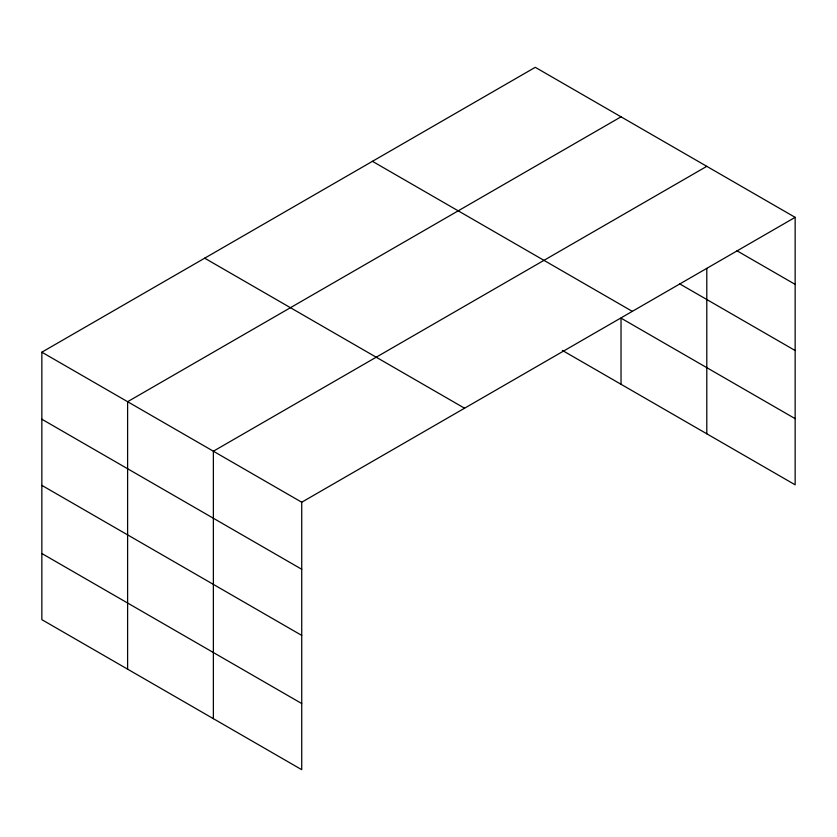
<?xml version="1.0" encoding="UTF-8"?>
<svg xmlns="http://www.w3.org/2000/svg" width="837" height="837" viewBox="0 0 837 837"><rect width="100%" height="100%" fill="white"/><g stroke="black" fill="none" stroke-linecap="round" stroke-linejoin="round"><path stroke-width="1.26" d="M795.15 217.348L535.272 67.316L41.85 352.189L41.85 619.652L301.728 769.684L301.728 502.231L795.15 217.348L795.15 484.811L562.359 350.41M621.033 116.824L127.611 401.708L127.611 669.161M706.794 166.343L213.372 451.216L213.372 718.669M736.989 250.807L795.15 284.381M679.707 283.879L795.15 350.525M372.444 161.321L632.322 311.364M795.15 418.667L621.033 318.144L621.033 384.288M204.678 258.183L464.556 408.215M41.85 352.189L301.728 502.231M41.85 419.222L301.728 569.265M41.85 485.366L301.728 635.398M41.85 553.508L301.728 703.54M706.794 268.384L706.794 433.796"/></g></svg>
